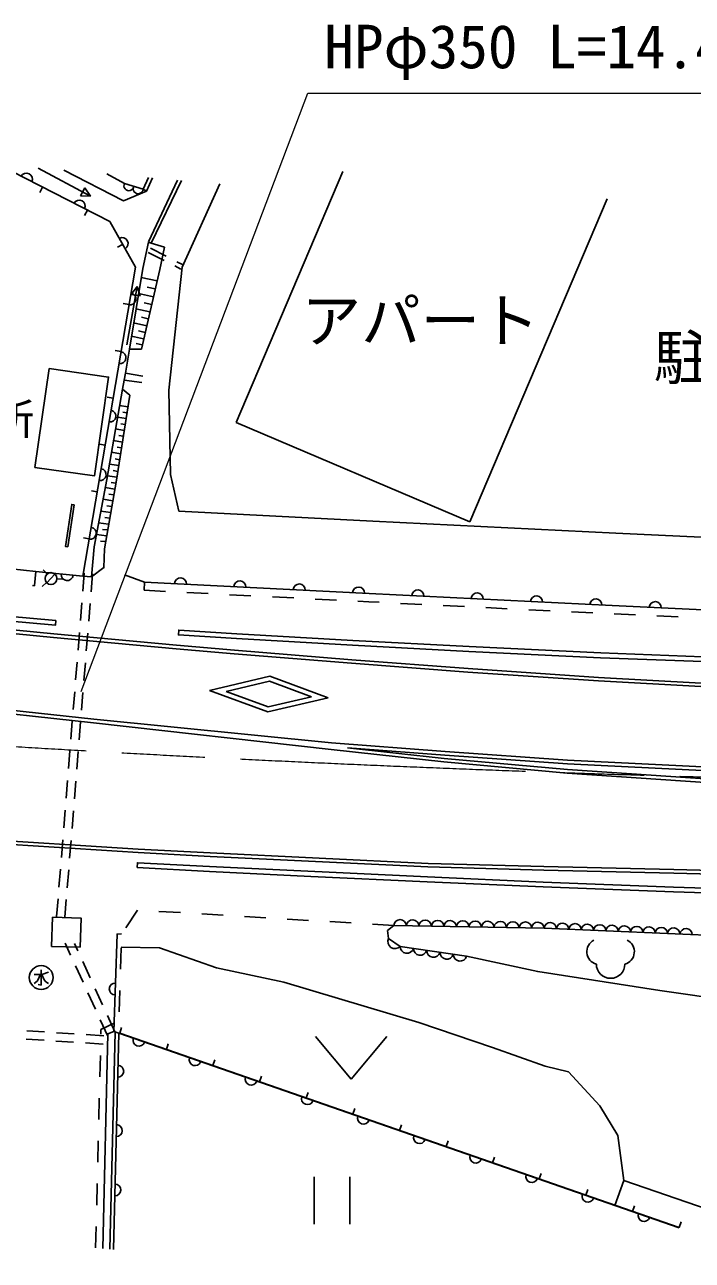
# Model space of a CAD drawing. Units: millimetres, scale not verified. Extents: x 40000 to 680000, y 20000 to 380000.
# Drawn here: x 188628 to 216717, y 258494 to 310502 of the extents above; entities that cross this region are included whole.
import ezdxf
from ezdxf.enums import TextEntityAlignment as Align

# ---------------------------------------------------------------- set-up
doc = ezdxf.new("R2010")
doc.units = ezdxf.units.MM
doc.header["$LTSCALE"] = 1000
doc.linetypes.add('CHAIN', pattern=[18.5, 12, -1.5, 3.5, -1.5])
for name, color, linetype, lineweight in [('M-BGD', 7, 'Continuous', 25), ('M-BGD-EXST', 7, 'Continuous', 25), ('M-BMK', 2, 'CHAIN', 13), ('M-STR-HTXT', 7, 'Continuous', 13), ('M-STR-STRC', 7, 'Continuous', 25)]:
    doc.layers.add(name, color=color, linetype=linetype, lineweight=lineweight)
doc.layers.add('M-BMK-HTXT', color=7, linetype='Continuous')
doc.styles.add('ＭＳ ゴシック', font='')
doc.styles.get('ＭＳ ゴシック').set_extended_font_data('MS Gothic')

msp = doc.modelspace()

# ---------------------------------------------------------------- linework, layer by layer
at = {"layer": 'M-BGD'}
for p, q in [((189190, 304461), (191398, 303289)), ((202015, 304318), (197527, 293762)), ((192830, 303821), (192077, 304223)), ((192830, 303821), (193608, 303575)), ((193837, 304068), (193608, 303575)), ((194010, 304052), (193754, 303502)), ((193835, 301357), (195059, 303963)), ((195223, 303948), (193954, 301304)), ((189373, 303663), (189259, 303440)), ((190979, 303299), (191154, 303631)), ((191398, 303289), (190979, 303299)), ((191154, 303631), (191398, 303289)), ((193754, 303502), (193608, 303575)), ((191264, 302696), (191150, 302474)), ((213140, 303177), (207359, 289581)), ((192747, 301257), (192529, 301134)), ((193828, 300920), (194495, 300577)), ((193920, 301098), (194586, 300755)), ((194939, 300348), (195201, 300213)), ((195031, 300526), (195293, 300391)), ((194200, 299715), (193526, 299863)), ((192931, 297022), (193360, 299485)), ((193111, 299147), (193360, 299485)), ((193480, 299083), (193111, 299147)), ((193360, 299485), (193480, 299083)), ((194043, 299043), (193414, 299183)), ((194122, 299379), (193785, 299453)), ((193017, 298724), (192771, 298766)), ((193897, 298414), (193309, 298547)), ((193970, 298728), (193655, 298799)), ((193829, 298121), (193535, 298187)), ((193760, 297827), (193211, 297953)), ((193696, 297552), (193422, 297616)), ((193632, 297278), (193119, 297396)), ((193573, 297021), (193316, 297081)), ((192683, 296753), (192436, 296794)), ((193030, 296848), (193535, 296849)), ((192816, 295543), (193560, 295448)), ((192864, 295837), (193601, 295702)), ((193049, 294906), (192741, 295159)), ((194759, 291576), (194685, 295120)), ((192349, 294781), (192102, 294822)), ((192970, 294416), (192620, 294471)), ((192892, 293922), (192534, 293979)), ((192931, 294169), (192756, 294197)), ((192815, 293428), (192448, 293487)), ((192853, 293675), (192674, 293704)), ((207359, 289581), (197527, 293762)), ((192015, 292809), (191768, 292851)), ((192737, 292934), (192363, 292995)), ((192776, 293181), (192593, 293210)), ((192659, 292440), (192277, 292503)), ((192698, 292687), (192511, 292717)), ((192581, 291946), (192191, 292010)), ((192620, 292193), (192429, 292224)), ((192504, 291452), (192106, 291518)), ((192543, 291699), (192348, 291731)), ((194759, 291576), (195108, 290024)), ((191680, 290837), (191434, 290879)), ((192420, 290959), (192015, 291024)), ((192377, 290713), (192174, 290744)), ((192463, 291205), (192264, 291238)), ((192333, 290467), (191922, 290528)), ((192290, 290221), (192084, 290250)), ((192247, 289974), (191829, 290032)), ((192203, 289728), (191994, 289756)), ((203280, 289606), (195108, 290024)), ((192160, 289482), (191736, 289536)), ((192116, 289236), (191905, 289261)), ((191346, 288865), (191100, 288907)), ((192073, 288990), (191644, 289039)), ((192030, 288743), (191815, 288767)), ((191979, 287655), (191961, 287661)), ((189046, 286903), (189102, 287481)), ((189566, 287376), (189400, 287563)), ((189901, 287374), (189563, 287005)), ((189981, 287174), (190231, 287159)), ((191132, 287412), (191071, 286664)), ((191439, 287267), (191079, 287289)), ((191481, 287384), (191421, 286636)), ((193672, 287043), (192826, 287349)), ((188959, 286892), (189037, 286884)), ((189037, 286884), (189046, 286903)), ((189544, 287024), (189357, 286859)), ((193654, 286694), (194553, 286648)), ((195451, 286602), (196350, 286556)), ((191031, 286166), (190971, 285418)), ((191381, 286138), (191320, 285390)), ((197249, 286510), (198148, 286464)), ((199047, 286418), (199946, 286372)), ((200844, 286326), (201743, 286280)), ((202642, 286234), (203109, 286210)), ((203109, 286210), (203541, 286189)), ((204440, 286144), (205339, 286099)), ((206238, 286055), (207136, 286010)), ((208035, 285966), (208934, 285921)), ((209833, 285877), (210732, 285832)), ((211631, 285787), (212530, 285743)), ((213429, 285699), (214328, 285656)), ((215227, 285614), (216126, 285572)), ((190931, 284920), (190871, 284172)), ((191280, 284892), (191220, 284144)), ((190831, 283674), (190771, 282927)), ((191180, 283646), (191120, 282898)), ((190731, 282428), (190670, 281681)), ((191080, 282400), (191019, 281652)), ((190630, 281182), (190570, 280435)), ((190979, 281154), (190919, 280406)), ((190530, 279936), (190470, 279189)), ((190879, 279908), (190819, 279160)), ((190430, 278690), (190370, 277943)), ((190779, 278662), (190719, 277914)), ((190330, 277444), (190269, 276697)), ((190679, 277416), (190618, 276669)), ((190229, 276198), (190169, 275451)), ((190578, 276170), (190518, 275423)), ((190129, 274952), (190069, 274205)), ((190478, 274924), (190418, 274177)), ((190029, 273706), (189969, 272959)), ((190378, 273678), (190317, 272931)), ((193373, 273235), (192877, 272492)), ((193379, 273234), (193373, 273235)), ((195176, 273127), (194278, 273180)), ((196973, 273019), (196074, 273073)), ((198770, 272911), (197871, 272965)), ((200566, 272803), (199668, 272857)), ((202363, 272695), (201465, 272749)), ((204160, 272587), (203261, 272641)), ((190561, 271342), (190334, 271838)), ((190864, 271519), (190724, 271826)), ((192692, 271648), (192664, 270749)), ((191384, 270382), (191072, 271064)), ((191081, 270205), (190769, 270887)), ((191904, 269245), (191592, 269927)), ((191600, 269068), (191289, 269750)), ((192636, 269849), (192607, 268950)), ((192120, 267932), (191808, 268614)), ((191836, 268212), (192392, 268472)), ((192423, 268108), (192112, 268791)), ((188714, 268156), (189462, 268107)), ((189961, 268074), (190710, 268024)), ((191209, 267991), (191957, 267942)), ((191832, 268018), (191836, 268212)), ((192434, 268102), (192211, 258968)), ((192625, 268053), (192707, 268290)), ((192625, 268053), (192707, 268290)), ((216165, 259871), (192625, 268053)), ((188691, 267807), (189440, 267757)), ((189939, 267724), (190687, 267675)), ((191186, 267642), (191934, 267592)), ((194587, 267372), (194669, 267608)), ((191788, 266218), (191810, 267118)), ((196548, 266690), (196630, 266926)), ((198510, 266008), (198592, 266244)), ((191744, 264419), (191766, 265319)), ((200472, 265326), (200554, 265562)), ((202433, 264644), (202515, 264880)), ((204395, 263962), (204477, 264198)), ((191700, 262619), (191722, 263519)), ((206357, 263280), (206439, 263516)), ((208318, 262598), (208401, 262835)), ((210280, 261917), (210362, 262153)), ((191656, 260820), (191678, 261720)), ((212242, 261235), (212324, 261471)), ((214204, 260553), (214286, 260789)), ((216165, 259871), (216247, 260107)), ((191613, 259020), (191634, 259920))]:
    msp.add_line(p, q, dxfattribs=at)
for points in [[(185444, 287881), (185964, 287823), (189102, 287481), (191079, 287289), (193284, 300301), (192209, 302213), (187482, 304629)], [(187482, 304629), (192209, 302213), (193284, 300301), (191079, 287289), (189102, 287481), (185964, 287823), (185444, 287881)], [(193754, 303502), (192785, 303089), (190271, 304383)], [(196841, 303802), (195247, 300302), (194685, 295120)], [(193836, 301353), (193591, 300244), (193030, 296848)], [(193535, 296849), (194315, 300198), (194505, 301133)], [(193836, 301353), (193955, 301300), (194505, 301133)], [(192741, 295159), (192816, 295543), (192864, 295837), (193030, 296848)], [(192741, 295159), (192080, 291356), (191548, 288520), (191439, 287267)], [(191439, 287267), (191961, 287661), (191990, 288438), (192487, 291331), (193049, 294906)], [(226356, 288495), (213497, 289100), (203280, 289606)], [(225149, 285498), (213350, 286053), (203126, 286560), (193672, 287043), (193654, 286694)], [(218276, 272131), (210482, 272471), (204160, 272587), (203890, 272371), (203937, 272036), (204425, 271703), (207221, 271297)], [(192701, 272229), (192511, 272223), (192381, 268121), (192582, 268051)], [(213839, 261855), (213580, 263750), (212829, 264989), (211505, 266432), (210524, 266661), (208316, 267457), (205210, 268503), (199536, 270202), (196696, 270807), (194296, 271643), (192693, 271677)], [(207221, 271297), (210212, 270646), (215358, 269844), (221408, 268986), (224462, 269063), (227406, 269156), (229166, 269960), (229371, 270621)], [(191912, 258995), (192132, 268023), (192381, 268121)], [(192361, 258955), (192582, 268051), (216161, 259864)], [(223591, 258494), (213839, 261855), (213452, 260805)]]:
    msp.add_lwpolyline(points, dxfattribs=at)
for points in [[(189658, 296029), (189060, 291870), (191562, 291510), (192160, 295669)], [(190445, 288519), (190347, 288534), (190610, 290307), (190708, 290292)], [(189940, 285426), (189922, 285226), (185059, 285659), (185077, 285858)], [(222721, 283708), (226400, 283627), (226396, 283427), (222715, 283508), (217153, 283699), (212861, 283858), (207317, 284124), (202416, 284380), (197537, 284662), (195093, 284818), (195106, 285018), (197550, 284862), (202428, 284579), (207327, 284324), (212869, 284059), (217160, 283899)], [(228771, 273663), (228774, 273863), (225129, 273920), (220833, 274044), (215928, 274200), (210448, 274413), (205576, 274628), (196408, 275063), (193372, 275230), (193361, 275031), (196399, 274864), (200672, 274649), (205567, 274429), (210440, 274214), (215921, 274001), (220827, 273844), (225124, 273721)], [(190965, 271668), (189756, 271706), (189802, 272933), (191004, 272894)]]:
    msp.add_lwpolyline(points, close=True, dxfattribs=at)
msp.add_circle((189732, 287189), 250, dxfattribs=at)
for centre, radius, start, end in [((188699, 304008), 250, 332.9226, 152.9226), ((193012, 303720), 208, 150.8726, 354.0036), ((193401, 303597), 208, 150.8726, 354.0036), ((190925, 302870), 250, 332.9226, 152.9226), ((192727, 301291), 250, 299.3514, 119.3514), ((193056, 298956), 250, 260.3808, 80.3808), ((192639, 296491), 250, 260.3808, 80.3808), ((192221, 294027), 250, 260.3808, 80.3808), ((191803, 291562), 250, 260.3808, 80.3808), ((191385, 289097), 250, 260.3808, 80.3808), ((190416, 287353), 250, 174.4548, 354.4548), ((195185, 286966), 250, 357.0732, 177.0732), ((197681, 286838), 250, 357.0732, 177.0732), ((200178, 286711), 250, 357.0732, 177.0732), ((202675, 286583), 250, 357.0732, 177.0732), ((205172, 286459), 250, 357.1636, 177.1636), ((207669, 286335), 250, 357.1636, 177.1636), ((210166, 286211), 250, 357.1636, 177.1636), ((212663, 286087), 250, 357.1636, 177.1636), ((215160, 285968), 250, 357.3048, 177.3048), ((204423, 272568), 264, 1.9579, 175.9456), ((204950, 272559), 264, 1.9579, 175.9456), ((205477, 272549), 264, 1.9579, 175.9456), ((206004, 272539), 264, 1.9579, 175.9456), ((206530, 272530), 264, 1.9579, 175.9456), ((207057, 272520), 264, 1.9579, 175.9456), ((207584, 272510), 264, 1.9579, 175.9456), ((208111, 272501), 264, 1.9579, 175.9456), ((208638, 272491), 264, 1.9579, 175.9456), ((209165, 272482), 264, 1.9579, 175.9456), ((209692, 272472), 264, 1.9579, 175.9456), ((210218, 272462), 264, 1.9579, 175.9456), ((210741, 272450), 260, 359.7537, 175.2423), ((211261, 272427), 260, 359.7537, 175.2423), ((211781, 272404), 260, 359.7537, 175.2423), ((212300, 272382), 260, 359.7537, 175.2423), ((212820, 272359), 260, 359.7537, 175.2423), ((213339, 272336), 260, 359.7537, 175.2423), ((213859, 272313), 260, 359.7537, 175.2423), ((214379, 272291), 260, 359.7537, 175.2423), ((214898, 272268), 260, 359.7537, 175.2423), ((204209, 271911), 300, 155.229, 316.1448), ((215418, 272245), 260, 359.7537, 175.2423), ((215937, 272223), 260, 359.7537, 175.2423), ((216457, 272200), 260, 359.7537, 175.2423), ((204709, 271697), 285, 178.7185, 344.7389), ((205269, 271615), 285, 178.7185, 344.7389), ((205828, 271534), 285, 178.7185, 344.7389), ((206387, 271453), 285, 178.7185, 344.7389), ((206946, 271372), 285, 178.7185, 344.7389), ((192438, 269914), 250, 88.1923, 268.1923), ((193434, 267756), 250, 160.8518, 340.8518), ((195795, 266936), 250, 160.8518, 340.8518), ((192544, 266453), 250, 268.606, 88.606), ((198157, 266115), 250, 160.8518, 340.8518), ((200519, 265295), 250, 160.8518, 340.8518), ((192483, 263954), 250, 268.606, 88.606), ((202880, 264475), 250, 160.8518, 340.8518), ((205242, 263655), 250, 160.8518, 340.8518), ((207604, 262835), 250, 160.8518, 340.8518), ((192422, 261454), 250, 268.606, 88.606), ((209966, 262015), 250, 160.8518, 340.8518), ((212327, 261195), 250, 160.8518, 340.8518), ((214689, 260375), 250, 160.8518, 340.8518)]:
    msp.add_arc(centre, radius, start, end, dxfattribs=at)
at = {"layer": 'M-BGD-EXST'}
for p, q in [((189022, 270521), (189272, 270521)), ((189272, 270521), (189222, 270371)), ((189322, 270721), (189322, 270071)), ((189622, 270621), (189347, 270521)), ((189347, 270521), (189447, 270296)), ((189147, 270246), (189022, 270146)), ((189222, 270371), (189147, 270246)), ((189322, 270071), (189197, 270096)), ((189447, 270296), (189522, 270221)), ((189522, 270221), (189622, 270146)), ((200864, 267916), (202364, 266116)), ((202364, 266116), (203864, 267916)), ((200809, 262009), (200809, 260009)), ((202309, 262009), (202309, 260009))]:
    msp.add_line(p, q, dxfattribs=at)
msp.add_circle((189322, 270396), 500, dxfattribs=at)
for centre, radius, start, end in [((212816, 271482), 536, 116.087, 255.3341), ((213745, 271482), 536, 284.6658, 63.9129), ((213281, 270963), 600, 179.9999, 359.9999)]:
    msp.add_arc(centre, radius, start, end, dxfattribs=at)
at = {"layer": 'M-BMK'}
msp.add_arc((242170, 1175044), 896552, 265.97501, 270.51075, dxfattribs=at)
at = {"layer": 'M-STR-HTXT'}
for p, q in [((191010, 282433), (200544, 307619)), ((200544, 307619), (219733, 307619))]:
    msp.add_line(p, q, dxfattribs=at)
at = {"layer": 'M-STR-STRC'}
for p, q in [((198947, 283077), (196405, 282484)), ((201396, 282173), (198947, 283077)), ((196405, 282484), (198854, 281580)), ((198934, 282869), (197100, 282441)), ((197100, 282441), (198867, 281788)), ((200701, 282216), (198934, 282869)), ((198854, 281580), (201396, 282173)), ((198867, 281788), (200701, 282216))]:
    msp.add_line(p, q, dxfattribs=at)
for points in [[(172330, 286638), (175053, 286340), (184986, 285334), (189854, 284856), (195009, 284382), (197450, 284170), (202389, 283772), (207291, 283403), (212777, 283030), (217089, 282792), (222656, 282546), (226381, 282431), (230234, 282367), (235233, 282333), (241942, 282345), (250207, 282403), (255579, 282425)], [(252931, 278898), (252896, 282264), (250208, 282253), (241943, 282195), (235233, 282183), (230232, 282217), (226377, 282281), (222650, 282396), (217082, 282642), (212768, 282880), (207280, 283254), (202377, 283623), (197438, 284021), (194996, 284233), (189840, 284706), (184971, 285184), (175038, 286191), (172315, 286489)], [(173797, 283048), (191517, 281122), (201525, 279991), (206261, 279471), (211457, 278998), (217466, 278596), (223185, 278261), (228158, 278100), (233242, 278049), (238181, 278047), (245763, 278056), (255579, 278142)], [(252931, 278898), (245756, 278817), (238210, 278813), (233195, 278827), (228207, 278895), (223173, 279019), (217437, 279247), (211470, 279544), (206315, 279907), (201535, 280269), (191533, 281271), (191533, 281271), (173814, 283197)], [(255579, 278778), (245757, 278667), (238210, 278663), (233194, 278677), (228204, 278745), (223168, 278869), (217430, 279097), (211461, 279394), (206304, 279758), (202206, 280068)], [(202206, 280068), (206276, 279620), (211469, 279147), (217476, 278746), (223192, 278411), (228162, 278250), (233243, 278199), (238181, 278197), (245762, 278206), (255579, 278292)], [(171298, 277260), (172714, 277102), (177197, 276729), (181412, 276424), (186323, 276102), (193395, 275655), (196430, 275488), (205597, 275053), (210468, 274918), (215942, 274789), (220855, 274661), (225071, 274614), (228798, 274590), (233950, 274542), (240582, 274511), (245734, 274522), (250876, 274561), (255579, 274586)], [(255579, 274736), (250875, 274711), (245733, 274672), (240582, 274661), (233951, 274692), (228799, 274740), (225072, 274764), (220857, 274811), (215946, 274939), (210471, 275068), (205603, 275202), (196438, 275638), (193404, 275804), (186332, 276251), (181422, 276573), (177209, 276878), (173142, 277217)]]:
    msp.add_lwpolyline(points, dxfattribs=at)

# ---------------------------------------------------------------- texts
at = {"layer": 'M-BMK-HTXT', "style": 'ＭＳ ゴシック'}
for s, height, p in [('アパート', 1833, (205285, 298048)), ('駐車場', 1833, (218845, 296491)), ('精米所', 1320, (186326, 293907))]:
    msp.add_text(s, height=height, dxfattribs=at).set_placement(p, align=Align.MIDDLE_CENTER)
at = {"layer": 'M-STR-HTXT', "style": 'ＭＳ ゴシック'}
msp.add_text('HPφ350 L=14.4', height=1833, dxfattribs=at).set_placement((201233, 308119), align=Align.BOTTOM_LEFT)

doc.saveas('drawing.dxf')
